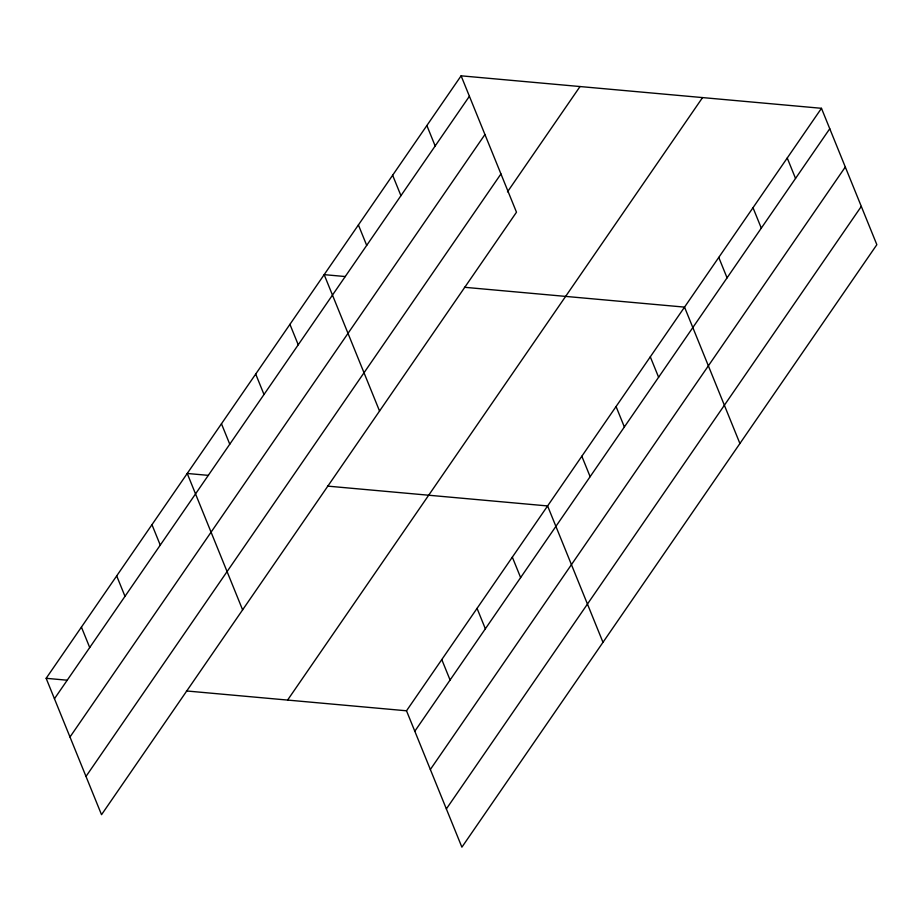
<?xml version="1.0" encoding="UTF-8"?>
<svg xmlns="http://www.w3.org/2000/svg" width="923" height="923" viewBox="0 0 923 923"><rect width="100%" height="100%" fill="white"/><g stroke="black" fill="none" stroke-linecap="round" stroke-linejoin="round"><path stroke-width="1.38" d="M461.108 75.824L516.488 212.209L101.53 814.697L46.15 678.313L461.108 75.824L821.47 108.303L876.85 244.687L461.892 847.176L406.512 710.791L821.47 108.303M54.445 698.757L469.403 96.269M69.986 737.015L484.944 134.527M85.989 776.439L500.947 173.951M507.477 191.869L580.025 86.543M287.595 700.072L702.553 97.584M414.819 731.224L829.765 128.735M430.349 769.494L845.306 167.005M446.363 808.917L861.309 206.417M345.398 276.554L324.169 274.65L379.549 411.035M464.465 287.284L684.531 307.117L739.911 443.513M208.471 475.38L187.231 473.464L242.611 609.861M327.527 486.109L547.604 505.942L602.984 642.327M46.15 678.313L67.391 680.228M186.446 690.958L406.512 710.791M787.238 158.006L795.534 178.439M753.006 207.71L761.302 228.154M718.763 257.413L727.07 277.858M650.3 356.82L658.607 377.265M616.068 406.535L624.363 426.968M581.836 456.239L590.132 476.672M426.864 125.528L435.171 145.972M392.633 175.232L400.94 195.676M512.334 557.157L520.63 577.59M358.401 224.935L366.696 245.38M477.053 608.361L485.36 628.805M441.782 659.576L450.089 680.02M289.937 324.354L298.233 344.787M255.706 374.057L264.001 394.502M221.462 423.761L229.769 444.205M151.96 524.679L160.267 545.124M116.69 575.894L124.997 596.327M81.42 627.098L89.716 647.542"/></g></svg>
